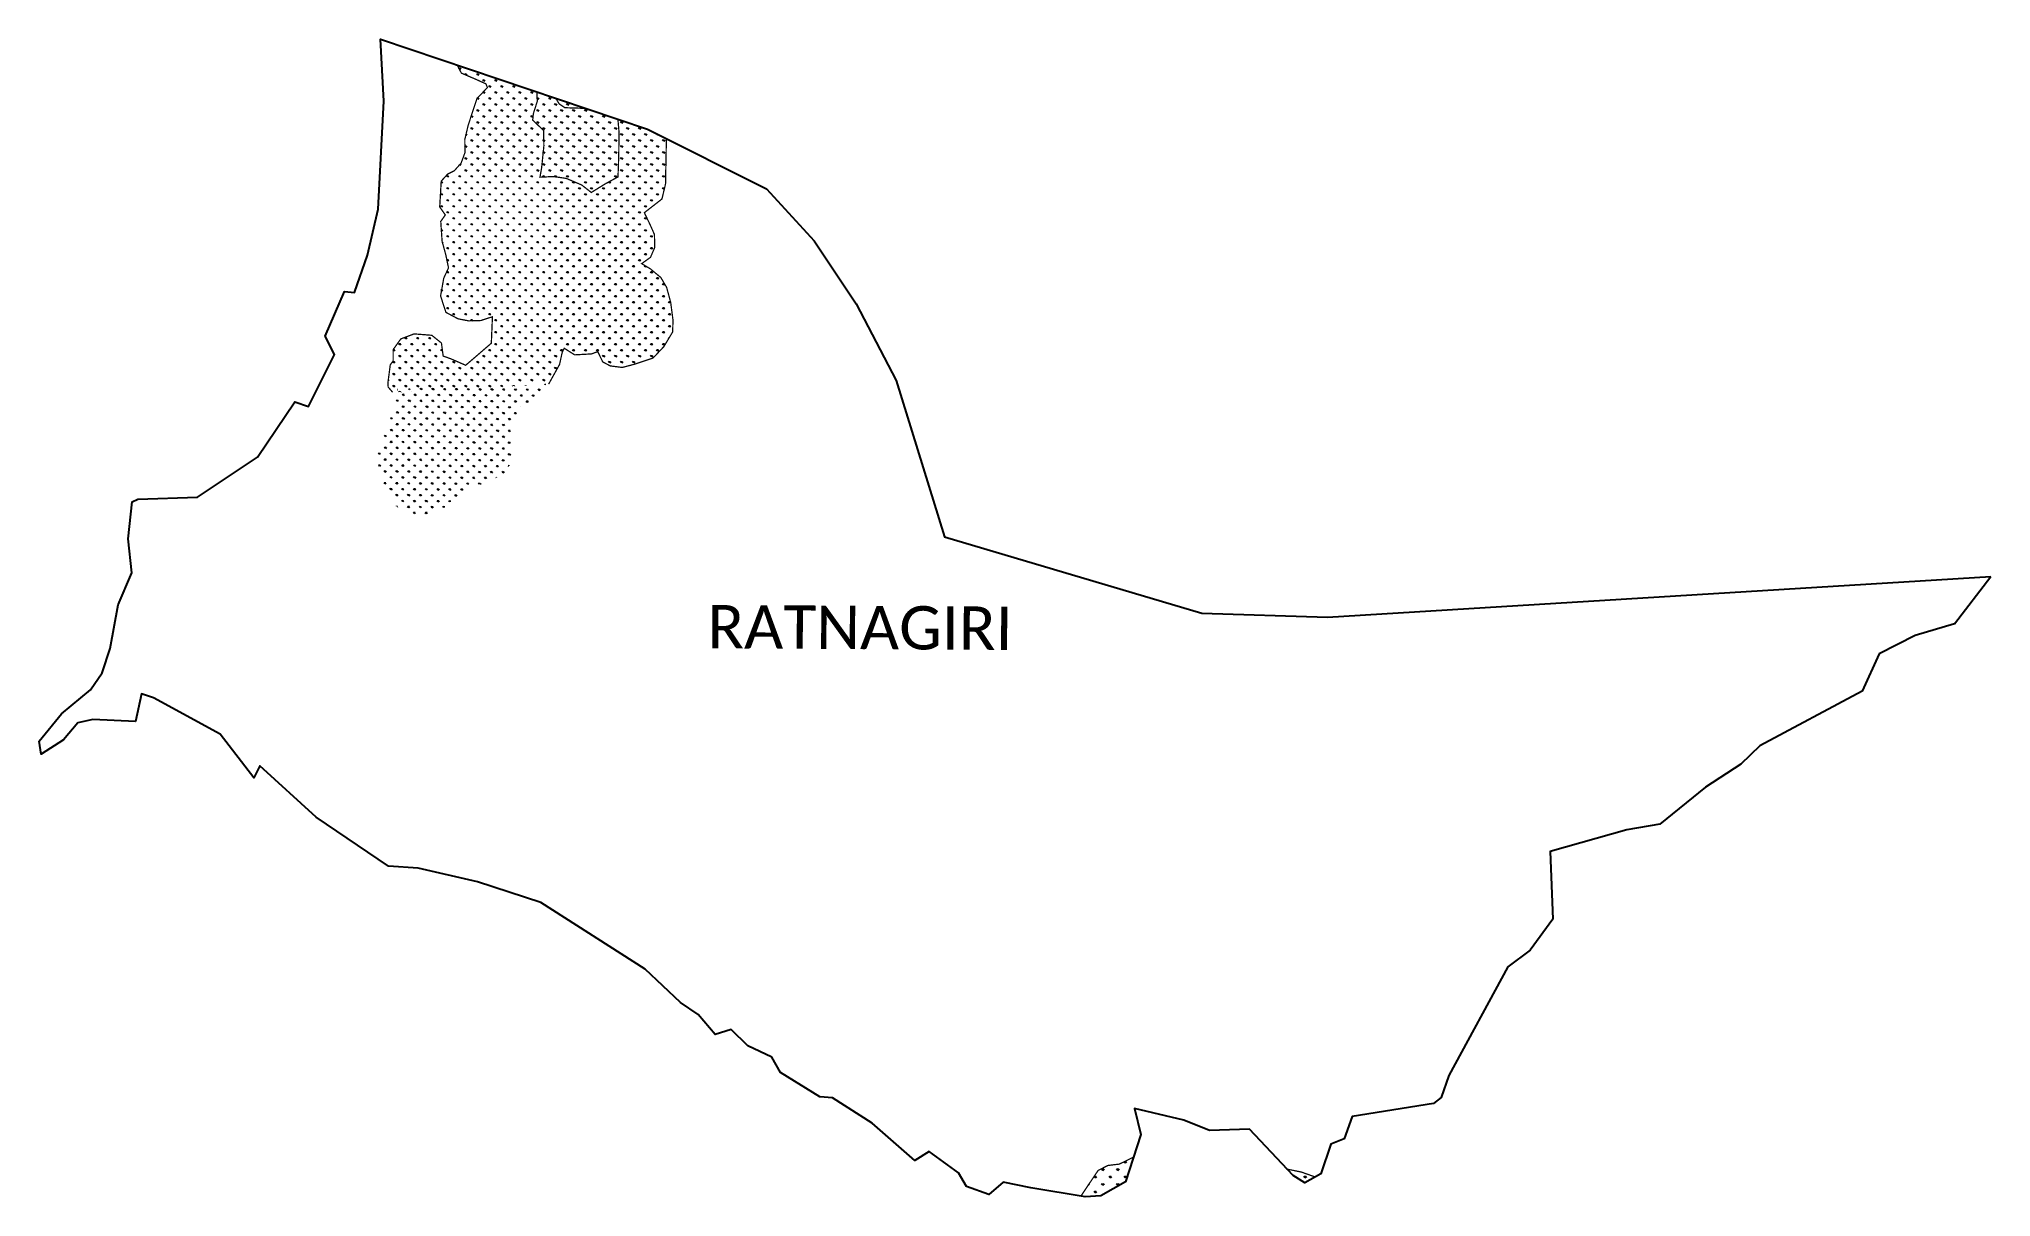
# Model space of a CAD drawing. Header units: metres. Extents: x 316591 to 321268, y 1878408 to 1881184.
import ezdxf

# ---------------------------------------------------------------- set-up
doc = ezdxf.new("R2010")
doc.units = ezdxf.units.M
for name, color, linetype in [('MANGROOVES', 112, 'Continuous'), ('village', 3, 'Continuous'), ('VILLAGE NAME', 250, 'Continuous')]:
    doc.layers.add(name, color=color, linetype=linetype)
doc.styles.get("Standard").update_dxf_attribs({"font": 'simplex.shx'})

msp = doc.modelspace()

# ---------------------------------------------------------------- hatches: boundary and pattern name
at = {"layer": 'MANGROOVES'}
h = msp.add_hatch(dxfattribs=at)
h.set_pattern_fill('GRASS', color=256, scale=0.8)
h.paths.add_polyline_path([(318080.8, 1880612.7), (318056.2, 1880633.1), (318035.1, 1880645.9), (318056.2, 1880661), (318066.4, 1880684.8), (318065.6, 1880715.8), (318055.4, 1880738.9), (318041.4, 1880768), (318083.6, 1880800.8), (318092.2, 1880836.9), (318093.9, 1880927), (318094.2, 1880945.4), (318048.7, 1880968.1), (317593, 1881122.2), (317603, 1881102.6), (317633.1, 1881089.8), (317661.9, 1881076.9), (317665.4, 1881068), (317640.4, 1881041.7), (317619.5, 1880978.4), (317611.2, 1880943.4), (317611.7, 1880912.2), (317602.3, 1880886.8), (317586.2, 1880868.7), (317570.1, 1880860.5), (317554.7, 1880843.7), (317551.1, 1880781.9), (317564.5, 1880762.6), (317553.6, 1880747.1), (317556.8, 1880699.6), (317565.7, 1880666.8), (317572.2, 1880635.6), (317560.8, 1880611.2), (317553.2, 1880568.5), (317565.9, 1880529.1), (317595, 1880513.6), (317620.7, 1880508.6), (317650, 1880509.5), (317677.4, 1880518.5), (317674.8, 1880455.1), (317613.3, 1880402.2), (317577.8, 1880417.7), (317559.4, 1880424.3), (317555.2, 1880455.6), (317532, 1880474.1), (317489.7, 1880477.4), (317457.9, 1880465.4), (317439.6, 1880439.9), (317439.6, 1880412.8), (317432.6, 1880403.2), (317427.4, 1880363.2), (317427.5, 1880350.1), (317438.2, 1880337.6), (317812, 1880356.8), (317838.2, 1880404), (317844.6, 1880433.1), (317849.4, 1880443), (317874.5, 1880427.2), (317914.7, 1880429.4), (317929.8, 1880434.9), (317941.7, 1880410.3), (317959.9, 1880400.6), (317988.5, 1880397), (318019, 1880405), (318062.3, 1880419.5), (318088.5, 1880447.3), (318109.3, 1880482.1), (318110.1, 1880510.3), (318104.5, 1880553.2), (318094.8, 1880589.1)])
h = msp.add_hatch(dxfattribs=at)
h.set_pattern_fill('GRASS', color=256, scale=20, angle=-0.3631)
h.set_pattern_definition([(89.6368715, (0, 0), (-14.05222234, 14.23148085), [3.75, -24.53427126]), (44.6368715, (0, 0), (-14.05222234, 14.23148085), [3.75, -16.25]), (134.6368715, (0, 0), (-14.23148085, -14.05222234), [3.75, -16.25])])
h.paths.add_polyline_path([(317726.5, 1880196.2), (317724.1, 1880236.1), (317726.3, 1880269.8), (317745.8, 1880304.6), (317784.1, 1880322.4), (317801.9, 1880348.8), (317812, 1880356.8), (317432.8, 1880343.8), (317445.5, 1880334.9), (317437.2, 1880294.7), (317433, 1880270.6), (317416.7, 1880234.4), (317404.7, 1880204.3), (317404.2, 1880166), (317425.3, 1880096.5), (317451.2, 1880060.6), (317487, 1880045.2), (317524.2, 1880044.5), (317560.5, 1880060.4), (317594.8, 1880092.6), (317627.3, 1880110.3), (317677.7, 1880128.1), (317702, 1880140), (317722.3, 1880168.1)])
h = msp.add_hatch(dxfattribs=at)
h.set_pattern_fill('GRASS', color=256)
h.paths.add_polyline_path([(319213.2, 1878503.5), (319179.6, 1878487), (319152.1, 1878483.7), (319128.8, 1878471.8), (319114.1, 1878449.9), (319087.3, 1878409.9), (319097.8, 1878408.2), (319135.2, 1878410.6), (319194.1, 1878444.1)])
h = msp.add_hatch(dxfattribs=at)
h.set_pattern_fill('GRASS', color=256)
h.paths.add_polyline_path([(319615.5, 1878468), (319581.5, 1878474.9), (319595.9, 1878459.4), (319624.3, 1878442.3), (319649.1, 1878456.1)])

# ---------------------------------------------------------------- linework, layer by layer
at = {"color": 3, "flags": 128}
msp.add_lwpolyline([(321180.5, 1879782.2), (321268.2, 1879896)], dxfattribs=at)
at = {"layer": 'MANGROOVES', "const_width": 3.02, "flags": 128}
for points in [[(317593, 1881122.2), (317603, 1881102.6), (317633.1, 1881089.8), (317661.9, 1881076.9), (317665.4, 1881068), (317640.4, 1881041.7), (317619.5, 1880978.4), (317611.2, 1880943.4), (317611.7, 1880912.2), (317602.3, 1880886.8), (317586.2, 1880868.7), (317570.1, 1880860.5), (317554.7, 1880843.7), (317551.1, 1880781.9), (317564.5, 1880762.6), (317553.6, 1880747.1), (317556.8, 1880699.6), (317565.7, 1880666.8), (317572.2, 1880635.6), (317560.8, 1880611.2), (317553.2, 1880568.5), (317565.9, 1880529.1), (317595, 1880513.6), (317620.7, 1880508.6), (317650, 1880509.5), (317677.4, 1880518.5), (317674.8, 1880455.1), (317613.3, 1880402.2), (317577.8, 1880417.7), (317559.4, 1880424.3), (317555.2, 1880455.6), (317532, 1880474.1), (317489.7, 1880477.4), (317457.9, 1880465.4), (317439.6, 1880439.9), (317439.6, 1880412.8), (317432.6, 1880403.2), (317427.4, 1880363.2), (317427.5, 1880350.1), (317438.2, 1880337.6)], [(317785.1, 1881057.2), (317784, 1881056.6), (317784.9, 1881035.2), (317775.6, 1881005.8), (317773.9, 1880989.9), (317800.2, 1880965), (317800.7, 1880928.1), (317795.2, 1880874.8), (317791.3, 1880853.1), (317823.7, 1880854.7), (317854.4, 1880850.2), (317891.4, 1880834.4), (317914.3, 1880816.5), (317947.7, 1880837.1), (317978.3, 1880853.8), (317980.1, 1880905.3), (317980.8, 1880961), (317978.1, 1880992)], [(317900.9, 1881018.1), (317851.1, 1881019.7), (317837.4, 1881028.9), (317829.1, 1881042.4)], [(317812, 1880356.8), (317838.2, 1880404), (317844.6, 1880433.1), (317849.4, 1880443), (317874.5, 1880427.2), (317914.7, 1880429.4), (317929.8, 1880434.9), (317941.7, 1880410.3), (317959.9, 1880400.6), (317988.5, 1880397), (318019, 1880405), (318062.3, 1880419.5), (318088.5, 1880447.3), (318109.3, 1880482.1), (318110.1, 1880510.3), (318104.5, 1880553.2), (318094.8, 1880589.1), (318080.8, 1880612.7), (318056.2, 1880633.1), (318035.1, 1880645.9), (318056.2, 1880661), (318066.4, 1880684.8), (318065.6, 1880715.8), (318055.4, 1880738.9), (318041.4, 1880768), (318083.6, 1880800.8), (318092.2, 1880836.9), (318093.9, 1880927), (318094.2, 1880945.4)], [(319087.3, 1878409.9), (319114.1, 1878449.9), (319128.8, 1878471.8), (319152.1, 1878483.7), (319179.6, 1878487), (319213.2, 1878503.5)], [(319579.6, 1878475.3), (319615.5, 1878468), (319649.1, 1878456.1)]]:
    msp.add_lwpolyline(points, dxfattribs=at)
at = {"layer": 'village', "color": 3}
msp.add_polyline3d([(321180.5, 1879782.2, 0), (321086.9, 1879754, 0), (321000.1, 1879710.1, 0), (320959.6, 1879620.7, 0), (320714, 1879489.4, 0), (320668.9, 1879445.9, 0), (320584.1, 1879390.5, 0), (320474.6, 1879302.3, 0), (320395.8, 1879288.4, 0), (320211.7, 1879236.2, 0), (320218.7, 1879074.5, 0), (320163.8, 1879000.3, 0), (320110.9, 1878959.8, 0), (319969.2, 1878699.7, 0), (319950.4, 1878646.7, 0), (319932.7, 1878632.2, 0), (319737.2, 1878601.4, 0), (319718.7, 1878547.7, 0), (319686.6, 1878534.7, 0), (319662.1, 1878463.3, 0), (319624.3, 1878442.3, 0), (319595.9, 1878459.4, 0), (319491.9, 1878571, 0), (319395.8, 1878567.7, 0), (319333.8, 1878592.5, 0), (319216.1, 1878620.6, 0), (319230.8, 1878558.2, 0), (319194.1, 1878444.1, 0), (319135.2, 1878410.6, 0), (319097.8, 1878408.2, 0), (318967.2, 1878429.9, 0), (318901.5, 1878443.5, 0), (318866.8, 1878414.3, 0), (318813.2, 1878433.2, 0), (318794.6, 1878465.7, 0), (318723.7, 1878517.1, 0), (318689.7, 1878495.3, 0), (318587.1, 1878585.1, 0), (318492.1, 1878645.8, 0), (318462.2, 1878648.6, 0), (318367.7, 1878706.4, 0), (318347.1, 1878743.5, 0), (318289.4, 1878770.4, 0), (318249.6, 1878810.1, 0), (318211.5, 1878798.1, 0), (318170.2, 1878845.5, 0), (318127.7, 1878874.1, 0), (318043.4, 1878954.1, 0), (317793.4, 1879113.9, 0), (317641.5, 1879163.7, 0), (317499.2, 1879196.8, 0), (317428.7, 1879201.6, 0), (317254.7, 1879318.6, 0), (317120.4, 1879442.1, 0), (317105.4, 1879413.2, 0), (317025.3, 1879517.8, 0), (316865, 1879604.6, 0), (316836.4, 1879614.6, 0), (316822.4, 1879548.1, 0), (316719.5, 1879553.1, 0), (316683.8, 1879544.7, 0), (316649.6, 1879503.9, 0), (316596.2, 1879470.1, 0), (316591, 1879500.8, 0), (316644.6, 1879566.3, 0), (316714.1, 1879624.4, 0), (316742.5, 1879665.2, 0), (316761.4, 1879723.3, 0), (316780.6, 1879828.1, 0), (316813.3, 1879904.3, 0), (316804.6, 1879985.9, 0), (316813.9, 1880074.8, 0), (316827.5, 1880080.9, 0), (316970.5, 1880086, 0), (317114.2, 1880181.8, 0), (317204, 1880314.3, 0), (317236.7, 1880303.3, 0), (317298.6, 1880428.2, 0), (317276.4, 1880472, 0), (317322.9, 1880578.9, 0), (317347, 1880576.4, 0), (317377.8, 1880665.9, 0), (317403.9, 1880776.8, 0), (317417.3, 1881035.6, 0), (317408.9, 1881184.4, 0), (318048.7, 1880968.1, 0), (318334.5, 1880825.1, 0), (318448.2, 1880700.4, 0), (318548.8, 1880549.1, 0), (318644.7, 1880366, 0), (318761, 1879990.7, 0), (319377.4, 1879808, 0), (319678.6, 1879798.2, 0), (321268.2, 1879896, 0)], dxfattribs=at)

# ---------------------------------------------------------------- texts
at = {"layer": 'VILLAGE NAME', "insert": (318192.9, 1879827.7), "char_height": 104.042, "attachment_point": 1, "rotation": 359.6762}
msp.add_mtext_dynamic_manual_height_columns('{\\fCalibri|b0|i0|c0|p34;RATNAGIRI}', width=108.17, gutter_width=520.2, heights=[0], dxfattribs=at)

doc.saveas('drawing.dxf')
